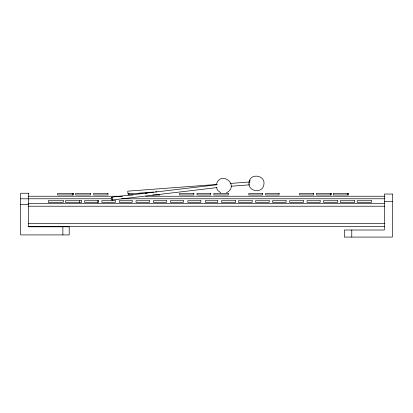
<?xml version="1.0" encoding="UTF-8"?>
<svg xmlns="http://www.w3.org/2000/svg" width="413" height="413" viewBox="0 0 413 413"><rect width="100%" height="100%" fill="white"/><g stroke="black" fill="none" stroke-linecap="round" stroke-linejoin="round"><path stroke-width="0.62" d="M249.457 182.882L249.932 180.125L249.359 182.949M216.247 184.797C220.413 169.521 240.325 185.22 226.443 192.835M111.67 197.197L217.377 184.688M112 200.016L217.068 187.585M216.887 184.451L127.767 191.152L127.978 193.981L129.264 193.888M230.351 183.439L248.946 182.04M138.882 193.165L153.626 192.055M155.551 191.911L156.832 191.813M231.203 186.222L249.798 184.823M145.159 193.248L147.069 193.248M142.764 193.387L128.732 193.387L128.732 194.967L133.084 194.967M152.795 194.967L159.8 194.967M28.079 196.247L122.568 196.247M145.774 196.247L384.911 196.247M28.203 198.777L111.35 198.777M121.665 198.777L384.653 198.777M20.65 198.813L28.559 198.813M384.348 201.621L392.35 201.621M28.094 203.692L384.746 203.692M20.65 204.404L28.559 204.404M28.549 206.221L384.875 206.221M28.549 223.567L384.875 223.567M28.136 226.448L384.746 226.448M220.707 192.757L217.661 190.357L216.345 187.228M351.773 230.015L351.773 237.083M347.632 193.387L347.632 194.967M330.503 193.387L330.503 194.967M97.773 200.733L97.773 202.318M79.673 200.733L79.673 202.318M72.254 193.387L72.254 194.967M62.879 226.799L62.879 234.914M28.296 196.247A1.931 0.263 -90 0 1 28.394 196.397M249.101 182.004C246.959 191.395 262.405 194.316 263.835 184.787C265.982 175.391 250.531 172.474 249.101 182.004M28.559 193.248L20.65 193.248L20.65 234.914L69.208 234.914L69.208 226.799L28.559 226.799L28.559 193.248M73.576 193.387L57.624 193.387L57.624 194.967L73.576 194.967L73.576 193.387M90.478 193.387L75.62 193.387L75.62 194.967L90.478 194.967L90.478 193.387M107.953 193.387L93.699 193.387L93.699 194.967L107.953 194.967L107.953 193.387M193.826 193.387L179.572 193.387L179.572 194.967L193.826 194.967L193.826 193.387M210.738 193.387L197.011 193.387L197.011 194.967L210.738 194.967L210.738 193.387M228.291 193.387L213.867 193.387L213.867 194.967L228.291 194.967L228.291 193.387M262.565 193.387L248.832 193.387L248.832 194.967L262.565 194.967L262.565 193.387M279.08 193.387L265.621 193.387L265.621 194.967L279.08 194.967L279.08 193.387M313.766 193.387L299.621 193.387L299.621 194.967L313.766 194.967L313.766 193.387M331.288 193.387L316.466 193.387L316.466 194.967L331.288 194.967L331.288 193.387M348.489 193.387L333.322 193.387L333.322 194.967L348.489 194.967L348.489 193.387M392.35 194.043L384.348 194.043L384.348 230.015L344.334 230.015L344.334 237.083L392.35 237.083L392.35 194.043M63.349 200.733L48.306 200.733L48.306 202.318L63.349 202.318L63.349 200.733M81.588 200.733L65.476 200.733L65.476 202.318L81.588 202.318L81.588 200.733M98.671 200.733L84.515 200.733L84.515 202.318L98.671 202.318L98.671 200.733M115.346 200.733L101.851 200.733L101.851 202.318L115.346 202.318L115.346 200.733M132.196 200.733L119.269 200.733L119.269 202.318L132.196 202.318L132.196 200.733M149.563 200.733L136.032 200.733L136.032 202.318L149.563 202.318L149.563 200.733M166.532 200.733L153.373 200.733L153.373 202.318L166.532 202.318L166.532 200.733M183.46 200.733L170.383 200.733L170.383 202.318L183.46 202.318L183.46 200.733M200.857 200.733L187.827 200.733L187.827 202.318L200.857 202.318L200.857 200.733M217.79 200.733L205.297 200.733L205.297 202.318L217.79 202.318L217.79 200.733M235.673 200.733L221.425 200.733L221.425 202.318L235.673 202.318L235.673 200.733M252.209 200.733L238.461 200.733L238.461 202.318L252.209 202.318L252.209 200.733M269.193 200.733L255.544 200.733L255.544 202.318L269.193 202.318L269.193 200.733M286.121 200.733L272.497 200.733L272.497 202.318L286.121 202.318L286.121 200.733M303.534 200.733L289.544 200.733L289.544 202.318L303.534 202.318L303.534 200.733M320.194 200.733L307.014 200.733L307.014 202.318L320.194 202.318L320.194 200.733M337.782 200.733L323.42 200.733L323.42 202.318L337.782 202.318L337.782 200.733M354.7 200.733L340.302 200.733L340.302 202.318L354.7 202.318L354.7 200.733M371.488 200.733L357.142 200.733L357.142 202.318L371.488 202.318L371.488 200.733M111.231 197.667A1.42 0.697 83.3 0 0 111.82 199.99A1.42 0.697 83.3 0 0 112.46 198.163A1.42 0.697 83.3 0 0 111.231 197.667"/></g></svg>
